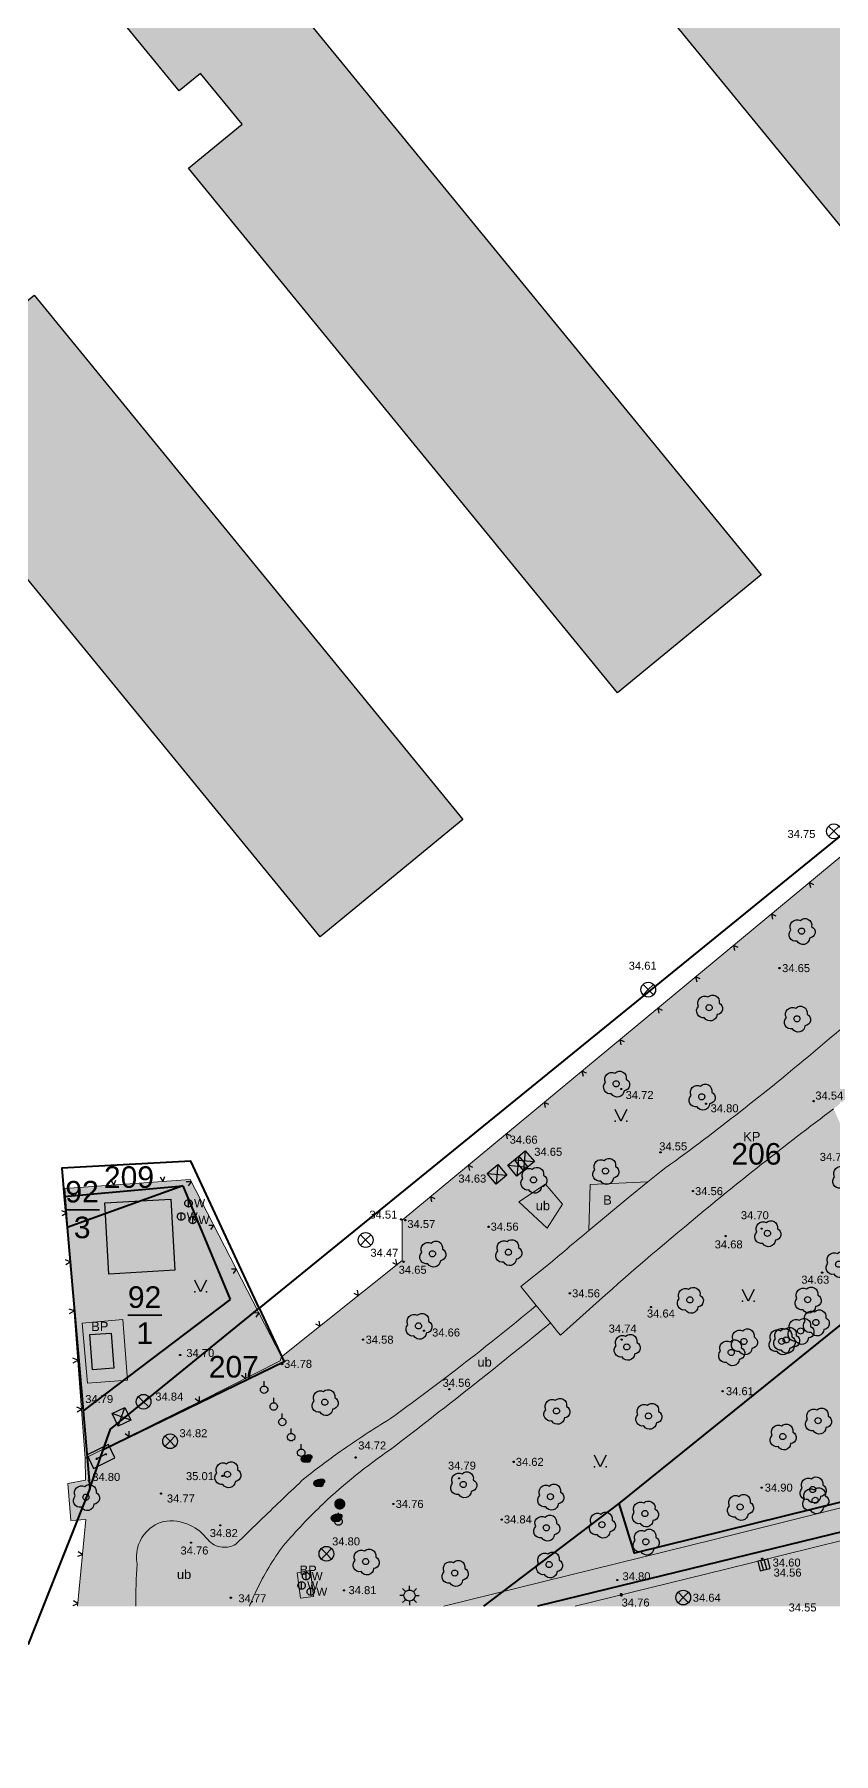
# Model space of a CAD drawing. Header units: metres. Extents: x 363857 to 365179, y 5807840 to 5809004.
# Drawn here: x 364533.6 to 364598.6, y 5807988 to 5808127.7 of the extents above; entities that cross this region are included whole.
import ezdxf

# ---------------------------------------------------------------- set-up
doc = ezdxf.new("R2010")
doc.units = ezdxf.units.M
doc.header["$LTSCALE"] = 0.5
doc.linetypes.add('LF11.26', pattern=[0])
doc.layers.get('0').update_dxf_attribs({"color": 1, "linetype": 'CONTINUOUS'})
for name, color, linetype in [('Flurstücksgrenze', 5, 'CONTINUOUS'), ('Stk.Abwasserentsorgung', 1, 'CONTINUOUS'), ('Stk.Befestigungsarten', 1, 'CONTINUOUS'), ('Stk.Beleuchtung', 1, 'CONTINUOUS'), ('Stk.Bordsteine', 1, 'CONTINUOUS'), ('Stk.Bäume', 1, 'CONTINUOUS'), ('Stk.Einfriedungen', 1, 'CONTINUOUS'), ('Stk.Gebäude', 202, 'CONTINUOUS'), ('Stk.Geländehöhen', 1, 'CONTINUOUS'), ('Stk.Grünflächen', 1, 'CONTINUOUS'), ('Stk.Stadtmöbel', 1, 'CONTINUOUS'), ('Stk.Stromversorgung', 1, 'CONTINUOUS'), ('Stk.Topografie allgemein', 1, 'CONTINUOUS'), ('Stk.Ver- und Entsorgungsanlagen allgemein', 1, 'CONTINUOUS'), ('Stk.Wasserversorgung', 1, 'CONTINUOUS')]:
    doc.layers.add(name, color=color, linetype=linetype)
doc.styles.add('Arial', font='Arial.ttf')
doc.styles.add('TA  11.0401.0000', font='Arial.ttf')

# ---------------------------------------------------------------- blocks, each defined once
blk = doc.blocks.new('S11..378')
at = {"color": 0, "lineweight": -2}
blk.add_lwpolyline([(-0.025, 0.05), (0, 0), (0.025, 0.05)], dxfattribs=at)
blk = doc.blocks.new('S11..60')
at = {"color": 0, "lineweight": -2}
for points in [[(0.165, 0.075, -0.7675055), (0.13, -0.115, -0.7475991), (-0.075, -0.165, -0.7388858), (-0.175, 0.02, -0.7315501), (-0.02, 0.175, -0.7388858)], [(0.0433, -0.025, -0.5773503), (-0.0433, -0.025, -0.5773503), (0, 0.05, -0.5773503)]]:
    blk.add_lwpolyline(points, format="xyb", close=True, dxfattribs=at)
blk = doc.blocks.new('Geländehöhe')
at = {"color": 0, "lineweight": -2}
for points in [[(0.0087, -0.005, -0.5773503), (-0.0087, -0.005, -0.5773503), (0, 0.01, -0.5773503)], [(0.0043, -0.0025, -0.5773503), (-0.0043, -0.0025, -0.5773503), (0, 0.005, -0.5773503)]]:
    blk.add_lwpolyline(points, format="xyb", close=True, dxfattribs=at)
blk = doc.blocks.new('S11..146', base_point=(0, 0.25))
at = {"color": 0, "lineweight": -2}
blk.add_lwpolyline([(0.05, 0.35), (0, 0.25), (-0.05, 0.35)], dxfattribs=at)
for p in [(-0.05, 0.25), (0.05, 0.25)]:
    blk.add_point(p, dxfattribs=at)
blk = doc.blocks.new('S11..36')
at = {"color": 0, "lineweight": -2}
blk.add_lwpolyline([(0.065, -0.0375, -0.5773503), (-0.065, -0.0375, -0.5773503), (0, 0.075, -0.5773503)], format="xyb", close=True, dxfattribs=at)
for points in [[(-0.05, 0.05), (0, 0), (-0.05, -0.05)], [(0.05, -0.05), (0, 0), (0.05, 0.05)]]:
    blk.add_lwpolyline(points, dxfattribs=at)
blk = doc.blocks.new('S11..37')
at = {"color": 0, "lineweight": -2}
for points in [[(-0.06, 0.06), (0.06, 0.06), (0.06, -0.06), (-0.06, -0.06), (-0.06, 0.06), (0.06, -0.06)], [(0.06, 0.06), (-0.06, -0.06)]]:
    blk.add_lwpolyline(points, dxfattribs=at)
blk = doc.blocks.new('Wasserschieber')
at = {"color": 0, "lineweight": -2}
blk.add_lwpolyline([(0.0346, -0.02, -0.5773503), (-0.0346, -0.02, -0.5773503), (0, 0.04, -0.5773503)], format="xyb", close=True, dxfattribs=at)
blk.add_lwpolyline([(0, -0.04), (0, 0.04)], dxfattribs=at)
at = {"color": 0, "lineweight": -2, "insert": (0.0605, -0.0445), "char_height": 0.09, "attachment_point": 7, "line_spacing_factor": 0.84, "style": 'Arial'}
blk.add_mtext('W', dxfattribs=at)
blk = doc.blocks.new('S11..321', base_point=(0, -0.05))
at = {"color": 0, "lineweight": -2}
for points in [[(0, -0.05), (-0.05, -0.05), (-0.05, 0.05)], [(0.05, 0.05), (-0.05, 0.05)], [(-0.0175, 0.05), (-0.0175, -0.05)], [(0, -0.05), (0.05, -0.05), (0.05, 0.05)], [(0.0175, 0.05), (0.0175, -0.05)]]:
    blk.add_lwpolyline(points, dxfattribs=at)
blk = doc.blocks.new('S11..19')
at = {"color": 0, "lineweight": -2}
blk.add_lwpolyline([(0.065, -0.0375, -0.5773503), (-0.065, -0.0375, -0.5773503), (0, 0.075, -0.5773503)], format="xyb", close=True, dxfattribs=at)
blk.add_lwpolyline([(0, 0.075), (0, 0.175)], dxfattribs=at)
blk = doc.blocks.new('Findling unmaßstäblich')
at = {"lineweight": -2}
blk.add_hatch(color=0, dxfattribs=at).paths.add_polyline_path([(-0.125, 0.15), (-0.0139, 0.1965), (0.1053, 0.2135), (0.225, 0.2), (0.2569, 0.185), (0.2831, 0.1613), (0.3013, 0.131), (0.3098, 0.0968), (0.308, 0.0615), (0.2961, 0.0283), (0.275, 0), (0.2631, -0.0607), (0.234, -0.1152), (0.1902, -0.159), (0.1357, -0.1881), (0.075, -0.2), (-0.125, -0.2), (-0.1723, -0.1849), (-0.2136, -0.1574), (-0.2456, -0.1194), (-0.2659, -0.0741), (-0.2728, -0.025), (-0.2659, 0.0241), (-0.2456, 0.0694), (-0.2136, 0.1074), (-0.1723, 0.1349)], flags=0)
at = {"color": 0, "lineweight": -2}
for points in [[(0.075, -0.2), (-0.125, -0.2, -0.8446523), (-0.125, 0.15)], [(-0.125, 0.15, -0.193013), (0.225, 0.2, -0.5681055), (0.275, 0)], [(0.075, -0.2, 0.3871993), (0.275, 0)]]:
    blk.add_lwpolyline(points, format="xyb", dxfattribs=at)
blk = doc.blocks.new('S11..52')
at = {"lineweight": -2}
blk.add_hatch(color=0, dxfattribs=at).paths.add_polyline_path([(0.4, 0), (0.39, -0.089), (0.3604, -0.1736), (0.3127, -0.2494), (0.2494, -0.3127), (0.1736, -0.3604), (0.089, -0.39), (0, -0.4), (-0.089, -0.39), (-0.1736, -0.3604), (-0.2494, -0.3127), (-0.3127, -0.2494), (-0.3604, -0.1736), (-0.39, -0.089), (-0.4, 0), (-0.39, 0.089), (-0.3604, 0.1736), (-0.3127, 0.2494), (-0.2494, 0.3127), (-0.1736, 0.3604), (-0.089, 0.39), (0, 0.4), (0.089, 0.39), (0.1736, 0.3604), (0.2494, 0.3127), (0.3127, 0.2494), (0.3604, 0.1736), (0.39, 0.089)], flags=0)
blk = doc.blocks.new('S11..124')
at = {"color": 0, "lineweight": -2}
for points in [[(-0.1, 0), (-0.175, 0)], [(-0.075, 0.075), (-0.125, 0.125)], [(0, 0.1), (0, 0.175)], [(0.075, 0.075), (0.125, 0.125)], [(0.1, 0), (0.175, 0)], [(-0.075, -0.075), (-0.125, -0.125)], [(0, -0.1), (0, -0.175)], [(0.075, -0.075), (0.125, -0.125)]]:
    blk.add_lwpolyline(points, dxfattribs=at)
blk.add_lwpolyline([(0.0866, -0.05, -0.5773503), (-0.0866, -0.05, -0.5773503), (0, 0.1, -0.5773503)], format="xyb", close=True, dxfattribs=at)
blk = doc.blocks.new('S11..158')
at = {"color": 0, "lineweight": -2}
blk.add_lwpolyline([(-0.4, 0.25), (-0.4, -0.25), (0.4, -0.25), (0.4, 0.25)], close=True, dxfattribs=at)
for points in [[(-0.15, 0.025), (-0.2, 0)], [(0.2, 0), (-0.2, 0), (-0.15, -0.025)], [(0.15, 0.025), (0.2, 0), (0.15, -0.025)]]:
    blk.add_lwpolyline(points, dxfattribs=at)

msp = doc.modelspace()

# ---------------------------------------------------------------- hatches: boundary and pattern name
at = {"layer": 'Stk.Befestigungsarten', "lineweight": 18, "true_color": 0xfcddb3}
msp.add_hatch(color=41, dxfattribs=at).paths.add_polyline_path([(364583.4615, 5808034.4859, -0.00079865), (364584.536, 5808035.355, 0.01763696), (364596.508, 5808044.665, 0.01386899), (364605.4437, 5808052.5652), (364608.7263, 5808048.3661, 0.00181937), (364601.796, 5808042.966, 0.00085362), (364598.558, 5808040.415, 0.01236172), (364586.961, 5808031.255, 0.00941388), (364578.441, 5808023.901), (364576.3531, 5808022.0113), (364576.146, 5808022.265), (364575.5362, 5808023.0118), (364574.3833, 5808024.4239), (364573.112, 5808025.981), (364575.52, 5808027.883, -0.00237547), (364578.6617, 5808030.5336, -0.00359322)], flags=0)
at = {"layer": 'Stk.Befestigungsarten', "lineweight": 18, "true_color": 0xcccccc}
msp.add_hatch(color=254, dxfattribs=at).paths.add_polyline_path([(364583.4615, 5808034.4859, 0.00359322), (364578.6617, 5808030.5336), (364578.77, 5808034.271)], flags=0)
at = {"layer": 'Stk.Befestigungsarten', "lineweight": 18, "true_color": 0xdcbe9c}
for points in [[(364575.143, 5808034.28), (364576.52, 5808032.666), (364575.277, 5808030.712), (364572.954, 5808032.846)], [(364574.3833, 5808024.4239), (364575.5362, 5808023.0118, -0.00340057), (364569.522, 5808018.182, -0.00391245), (364562.522, 5808012.727, 0.03976171), (364557.062, 5808008.335, 0.02661118), (364553.826, 5808004.935), (364549.951, 5808005.041, -0.00232176), (364552.125, 5808007.156, -0.00357958), (364555.515, 5808010.377, -0.01309657), (364558.434, 5808012.561, -0.0176385), (364562.538, 5808015.255, 0.00710432), (364567.799, 5808019.176, 0.00911678)], [(364541.8301, 5808000, -0.02326827), (364541.933, 5808003.459, -0.21624906), (364542.493, 5808005.838, -0.16368978), (364544.061, 5808006.886, -0.14880501), (364546.212, 5808006.597, -0.12793207), (364547.667, 5808005.412, 0.18997373), (364548.849, 5808004.801, 0.15936433), (364549.951, 5808005.041), (364553.826, 5808004.935, 0.04859415), (364551.615, 5808001.265, 0.01563696), (364551.0594, 5808000)]]:
    msp.add_hatch(color=31, dxfattribs=at).paths.add_polyline_path(points, flags=0)
at = {"layer": 'Stk.Befestigungsarten', "lineweight": 18, "true_color": 0xcdcfbc}
for points in [[(364537.4512, 5808023.0085), (364540.7556, 5808023.3066), (364541.1534, 5808018.377), (364537.8924, 5808018.1131)], [(364566.8577, 5808000), (364588.952, 5808005.452), (364611.297, 5808011.022), (364642.845, 5808018.721), (364647.0146, 5808019.6594), (364672.248, 5808023.323), (364599.344, 5808005.375), (364589.672, 5808002.977), (364577.5356, 5808000)], [(364554.943, 5808002.73), (364556.032, 5808002.894), (364556.268, 5808000.784), (364555.223, 5808000.653)]]:
    msp.add_hatch(color=9, dxfattribs=at).paths.add_polyline_path(points, flags=0)
at = {"layer": 'Stk.Befestigungsarten', "lineweight": 18}
msp.add_hatch(color=9, dxfattribs=at).paths.add_polyline_path([(364577.5356, 5808000), (364589.672, 5808002.977), (364599.344, 5808005.375), (364672.248, 5808023.323), (364660.123, 5808014.155), (364611.27, 5808002.147), (364607.9626, 5808001.3243), (364602.5797, 5808000)], flags=0)
at = {"layer": 'Stk.Gebäude', "lineweight": 18, "true_color": 0xffffff}
for points in [[(364587.178, 5808150.456), (364622.075, 5808107.893), (364610.428, 5808098.36), (364572.106, 5808145.096), (364569.525, 5808142.944), (364561.013, 5808153.352), (364572.646, 5808162.877), (364581.134, 5808152.493), (364579.326, 5808150.997), (364582.744, 5808146.858)], [(364548.444, 5808143.053), (364556.992, 5808132.63), (364554.402, 5808130.475), (364592.653, 5808083.776), (364580.993, 5808074.21), (364546.092, 5808116.816), (364550.458, 5808120.386), (364547.087, 5808124.501), (364545.356, 5808123.088), (364536.805, 5808133.522)], [(364519.001, 5808118.95), (364527.557, 5808108.508), (364525.808, 5808107.084), (364529.2, 5808102.94), (364533.55, 5808106.5), (364568.421, 5808063.92), (364556.798, 5808054.389), (364518.52, 5808101.105), (364515.898, 5808098.932), (364507.344, 5808109.418)], [(364539.309, 5808032.765), (364544.659, 5808033.061), (364544.998, 5808027.302), (364539.613, 5808026.987)], [(364538.301, 5808019.21), (364538.082, 5808022.064), (364539.808, 5808022.181), (364540.026, 5808019.342)]]:
    msp.add_hatch(color=7, dxfattribs=at).paths.add_polyline_path(points, flags=0)
at = {"layer": 'Stk.Gebäude', "lineweight": 18, "true_color": 0xb3b3b3}
for points in [[(364587.178, 5808150.456), (364622.075, 5808107.893), (364610.428, 5808098.36), (364572.106, 5808145.096), (364569.525, 5808142.944), (364561.013, 5808153.352), (364572.646, 5808162.877), (364581.134, 5808152.493), (364579.326, 5808150.997), (364582.744, 5808146.858)], [(364548.444, 5808143.053), (364556.992, 5808132.63), (364554.402, 5808130.475), (364592.653, 5808083.776), (364580.993, 5808074.21), (364546.092, 5808116.816), (364550.458, 5808120.386), (364547.087, 5808124.501), (364545.356, 5808123.088), (364536.805, 5808133.522)], [(364519.001, 5808118.95), (364527.557, 5808108.508), (364525.808, 5808107.084), (364529.2, 5808102.94), (364533.55, 5808106.5), (364568.421, 5808063.92), (364556.798, 5808054.389), (364518.52, 5808101.105), (364515.898, 5808098.932), (364507.344, 5808109.418)]]:
    msp.add_hatch(color=253, dxfattribs=at).paths.add_polyline_path(points, flags=0)
at = {"layer": 'Stk.Gebäude', "lineweight": 18, "true_color": 0xcccccc}
for points in [[(364539.309, 5808032.765), (364544.659, 5808033.061), (364544.998, 5808027.302), (364539.613, 5808026.987)], [(364538.301, 5808019.21), (364538.082, 5808022.064), (364539.808, 5808022.181), (364540.026, 5808019.342)]]:
    msp.add_hatch(color=254, dxfattribs=at).paths.add_polyline_path(points, flags=0)
at = {"layer": 'Stk.Grünflächen', "lineweight": 18, "true_color": 0xe0ffd9}
h = msp.add_hatch(color=254, dxfattribs=at)
h.paths.add_polyline_path([(364611.9768, 5808071.5404), (364612.4692, 5808058.0105, 0.00590416), (364609.425, 5808055.727, 0.00424266), (364607.2712, 5808054.042, 0.00364534), (364605.4437, 5808052.5652, -0.01386899), (364596.508, 5808044.665, -0.01763696), (364584.536, 5808035.355, 0.00079865), (364583.4615, 5808034.4859), (364578.77, 5808034.271), (364578.6617, 5808030.5336, 0.00237547), (364575.52, 5808027.883), (364573.112, 5808025.981), (364574.3833, 5808024.4239, -0.00911678), (364567.799, 5808019.176, -0.00710432), (364562.538, 5808015.255, 0.0176385), (364558.434, 5808012.561, 0.01309657), (364555.515, 5808010.377, 0.00357958), (364552.125, 5808007.156, 0.00232176), (364549.951, 5808005.041, -0.15936433), (364548.849, 5808004.801, -0.18997373), (364547.667, 5808005.412, 0.12793207), (364546.212, 5808006.597, 0.14880501), (364544.061, 5808006.886, 0.16368978), (364542.493, 5808005.838, 0.21624906), (364541.933, 5808003.459, 0.02326827), (364541.8301, 5808000), (364537.091, 5808000), (364537.7544, 5808007.0577), (364536.53, 5808006.965), (364536.292, 5808009.97), (364537.72, 5808010.254), (364537.701, 5808012.021), (364543.406, 5808014.84), (364547.187, 5808016.711), (364553.551, 5808019.928), (364553.677, 5808020.269), (364563.481, 5808028.084), (364563.481, 5808031.373)], flags=0)
h.paths.add_polyline_path([(364575.143, 5808034.28), (364572.954, 5808032.846), (364575.277, 5808030.712), (364576.52, 5808032.666)], flags=0)
msp.add_hatch(color=254, dxfattribs=at).paths.add_polyline_path([(364611.297, 5808011.022), (364588.952, 5808005.452), (364576.3531, 5808022.0113), (364578.441, 5808023.901, -0.00941388), (364586.961, 5808031.255, -0.01236172), (364598.558, 5808040.415)], flags=0)
h = msp.add_hatch(color=254, dxfattribs=at)
h.paths.add_polyline_path([(364553.677, 5808020.269), (364553.551, 5808019.928), (364547.187, 5808016.711), (364543.406, 5808014.84), (364537.701, 5808012.021), (364536.043, 5808033.924), (364546.241, 5808034.676)], flags=0)
h.paths.add_polyline_path([(364537.4512, 5808023.0085), (364537.8924, 5808018.1131), (364541.1534, 5808018.377), (364540.7556, 5808023.3066)], flags=0)
h = msp.add_hatch(color=254, dxfattribs=at)
h.paths.add_polyline_path([(364551.0594, 5808000, -0.01563696), (364551.615, 5808001.265, -0.04859415), (364553.826, 5808004.935, -0.02661118), (364557.062, 5808008.335, -0.03976171), (364562.522, 5808012.727, 0.00391245), (364569.522, 5808018.182, 0.00340057), (364575.5362, 5808023.0118), (364576.146, 5808022.265), (364576.3531, 5808022.0113), (364588.952, 5808005.452), (364566.8577, 5808000)], flags=0)
h.paths.add_polyline_path([(364554.943, 5808002.73), (364555.223, 5808000.653), (364556.268, 5808000.784), (364556.032, 5808002.894)], flags=0)

# ---------------------------------------------------------------- linework, layer by layer
at = {"layer": 'Flurstücksgrenze', "color": 7, "linetype": 'Continuous', "lineweight": 40}
for p, q in [((364536.005, 5808033.297), (364545.644, 5808034.163)), ((364545.644, 5808034.163), (364536.226, 5808030.777)), ((364545.644, 5808034.163), (364549.486, 5808024.925)), ((364705.966, 5808032.166), (364574.4704, 5808000)), ((364549.486, 5808024.925), (364537.535, 5808015.867)), ((364538.088, 5808009.562), (364539.172, 5808012.701)), ((364570.1134, 5808000), (364581.112, 5808008.355))]:
    msp.add_line(p, q, dxfattribs=at)
at = {"layer": 'Flurstücksgrenze', "color": 7, "linetype": 'Continuous', "lineweight": 35}
for p, q in [((364536.0885, 5808032.201), (364538.8535, 5808032.201)), ((364541.1745, 5808023.638), (364543.9395, 5808023.638))]:
    msp.add_line(p, q, dxfattribs=at)
at = {"layer": 'Flurstücksgrenze', "color": 7, "linetype": 'Continuous', "lineweight": 40}
for points in [[(364749.422, 5808182.229), (364672.155, 5808121.079), (364631.169, 5808088.601), (364594.408, 5808058.752), (364551.849, 5808024.208), (364546.292, 5808036.157), (364535.804, 5808035.578), (364536.005, 5808033.297), (364536.226, 5808030.777), (364537.535, 5808015.867), (364538.088, 5808009.562), (364533.062, 5807996.915), (364515.592, 5807991.657), (364497.124, 5807988.278), (364477.474, 5807988.032), (364452.528, 5807989.749), (364414.27, 5807996.344), (364414.3913, 5808000)], [(364749.422, 5808182.229), (364672.155, 5808121.079), (364631.169, 5808088.601), (364594.408, 5808058.752), (364551.849, 5808024.208), (364546.292, 5808036.157), (364535.804, 5808035.578), (364536.005, 5808033.297), (364536.226, 5808030.777), (364537.535, 5808015.867), (364538.088, 5808009.562), (364534.288, 5808000)]]:
    msp.add_lwpolyline(points, dxfattribs=at)
for points in [[(364581.112, 5808008.355), (364613.581, 5808034.508), (364651.922, 5808065.332), (364692.09, 5808097.828), (364693.697, 5808099.099), (364705.494, 5808034.715), (364582.364, 5808004.307), (364581.112, 5808008.355)], [(364539.172, 5808012.701), (364539.756, 5808014.393), (364551.849, 5808024.208), (364553.878, 5808019.844), (364539.172, 5808012.701)]]:
    msp.add_lwpolyline(points, close=True, dxfattribs=at)
at = {"layer": 'Stk.Bordsteine', "color": 7, "linetype": 'Continuous', "lineweight": 18}
for q in [(364599.344, 5808005.375, 34.57), (364577.5356, 5808000)]:
    msp.add_line((364589.672, 5808002.977, 34.587), q, dxfattribs=at)
at = {"layer": 'Stk.Einfriedungen', "color": 7, "linetype": 'LF11.26', "lineweight": 18}
for p, q in [((364611.9768, 5808071.5404, 34.809), (364563.481, 5808031.373)), ((364536.043, 5808033.924, 34.818), (364546.241, 5808034.676, 34.612)), ((364553.677, 5808020.269), (364546.241, 5808034.676, 34.612)), ((364537.701, 5808012.021, 34.738), (364536.043, 5808033.924, 34.818)), ((364563.481, 5808028.084), (364563.481, 5808031.373)), ((364553.677, 5808020.269), (364563.481, 5808028.084)), ((364547.187, 5808016.711, 34.688), (364553.551, 5808019.928, 34.78)), ((364553.551, 5808019.928, 34.78), (364553.677, 5808020.269)), ((364543.406, 5808014.84, 34.744), (364547.187, 5808016.711, 34.688)), ((364537.701, 5808012.021, 34.738), (364543.406, 5808014.84, 34.744)), ((364537.72, 5808010.254, 34.788), (364537.701, 5808012.021, 34.738)), ((364536.292, 5808009.97, 34.785), (364537.72, 5808010.254, 34.788)), ((364536.53, 5808006.965, 34.727), (364536.292, 5808009.97, 34.785)), ((364537.7544, 5808007.0577), (364536.53, 5808006.965, 34.727)), ((364537.091, 5808000), (364537.7544, 5808007.0577))]:
    msp.add_line(p, q, dxfattribs=at)
at = {"layer": 'Stk.Gebäude', "color": 7, "linetype": 'Continuous', "lineweight": 25}
for points in [[(364587.178, 5808150.456), (364622.075, 5808107.893), (364610.428, 5808098.36), (364572.106, 5808145.096), (364569.525, 5808142.944), (364561.013, 5808153.352), (364572.646, 5808162.877), (364581.134, 5808152.493), (364579.326, 5808150.997), (364582.744, 5808146.858), (364587.178, 5808150.456)], [(364548.444, 5808143.053), (364556.992, 5808132.63), (364554.402, 5808130.475), (364592.653, 5808083.776), (364580.993, 5808074.21), (364546.092, 5808116.816), (364550.458, 5808120.386), (364547.087, 5808124.501), (364545.356, 5808123.088), (364536.805, 5808133.522), (364548.444, 5808143.053)], [(364519.001, 5808118.95), (364527.557, 5808108.508), (364525.808, 5808107.084), (364529.2, 5808102.94), (364533.55, 5808106.5), (364568.421, 5808063.92), (364556.798, 5808054.389), (364518.52, 5808101.105), (364515.898, 5808098.932), (364507.344, 5808109.418), (364519.001, 5808118.95)], [(364539.309, 5808032.765), (364544.659, 5808033.061), (364544.998, 5808027.302), (364539.613, 5808026.987), (364539.309, 5808032.765)], [(364538.301, 5808019.21), (364538.082, 5808022.064), (364539.808, 5808022.181), (364540.026, 5808019.342), (364538.301, 5808019.21)]]:
    msp.add_lwpolyline(points, close=True, dxfattribs=at)
at = {"layer": 'Stk.Topografie allgemein', "color": 7, "linetype": 'Continuous', "lineweight": 9}
for p, q in [((364575.52, 5808027.883, 34.425), (364573.112, 5808025.981, 34.415)), ((364573.112, 5808025.981, 34.415), (364574.3833, 5808024.4239, 34.544)), ((364574.3833, 5808024.4239, 34.544), (364575.5362, 5808023.0118, 34.557)), ((364576.3531, 5808022.0113, 34.563), (364578.441, 5808023.901, 34.564)), ((364575.5362, 5808023.0118, 34.557), (364576.146, 5808022.265, 34.538)), ((364576.146, 5808022.265, 34.538), (364576.3531, 5808022.0113, 34.563))]:
    msp.add_line(p, q, dxfattribs=at)
at = {"layer": 'Stk.Topografie allgemein', "color": 7, "linetype": 'Continuous', "lineweight": 18}
for p, q in [((364588.952, 5808005.452, 34.774), (364611.297, 5808011.022, 34.686)), ((364566.8577, 5808000), (364588.952, 5808005.452, 34.774))]:
    msp.add_line(p, q, dxfattribs=at)
at = {"layer": 'Stk.Topografie allgemein', "color": 7, "linetype": 'Continuous', "lineweight": 9}
for points in [[(364583.4615, 5808034.4859, 34.475), (364581.8553, 5808033.1761, 34.47), (364580.2553, 5808031.8587, 34.465), (364578.6617, 5808030.5336, 34.46), (364578.77, 5808034.271, 34.505), (364583.4615, 5808034.4859, 34.475)], [(364575.143, 5808034.28, 34.551), (364576.52, 5808032.666, 34.541), (364575.277, 5808030.712, 34.525), (364572.954, 5808032.846, 34.609), (364575.143, 5808034.28, 34.551)], [(364537.4512, 5808023.0085, 34.687), (364540.7556, 5808023.3066, 34.73), (364541.1534, 5808018.377, 34.747), (364537.8924, 5808018.1131, 34.702), (364537.4512, 5808023.0085, 34.687)]]:
    msp.add_polyline3d(points, close=True, dxfattribs=at)
at = {"layer": 'Stk.Topografie allgemein', "color": 7, "linetype": 'Continuous', "lineweight": 18}
msp.add_polyline3d([(364554.943, 5808002.73, 34.744), (364556.032, 5808002.894, 34.784), (364556.268, 5808000.784, 34.782), (364555.223, 5808000.653, 34.768), (364554.943, 5808002.73, 34.744)], close=True, dxfattribs=at)
at = {"layer": 'Stk.Topografie allgemein', "color": 7, "linetype": 'Continuous', "lineweight": 9}
for centre, radius, start, end in [((364458.5956, 5808209.6575, 34.438), 215.0403, 309.891262, 313.069597), ((364458.5959, 5808209.6576, 34.48), 215.0403, 305.849508, 309.891183), ((364777.9805, 5807801.3363, 34.564), 298.9165, 126.8873, 129.720253), ((364856.05, 5807698.5735, 34.501), 432.5987, 128.875844, 129.058882), ((364856.0452, 5807698.5697, 34.442), 432.5987, 129.881561, 130.425977), ((364777.9805, 5807801.3363, 34.567), 298.9165, 129.720253, 131.877691), ((364427.1954, 5808202.3394, 34.52), 230.9073, 307.511301, 309.600655), ((364217.4607, 5808462.7379, 34.553), 567.0777, 308.37709, 309.156441), ((364427.1961, 5808202.3399, 34.551), 230.9073, 305.882918, 307.511082), ((364217.4605, 5808462.7378, 34.602), 567.0777, 307.480446, 308.377109), ((364598.6576, 5807955.7579, 34.664), 69.6027, 121.261194, 125.303221), ((364598.6576, 5807955.7579, 34.736), 69.6027, 125.303218, 128.30456), ((364587.3628, 5807976.2558, 34.694), 44.1273, 124.259085, 133.367), ((364778.7737, 5807772.0099, 34.78), 326.5935, 133.125453, 133.945829), ((364587.3628, 5807976.2558, 34.752), 44.1273, 133.367005, 139.464398), ((364544.8347, 5808004.0314, 34.772), 2.9576, 105.16491, 142.350068), ((364544.6617, 5808003.2077, 34.782), 3.727, 65.42018, 99.27535), ((364544.6617, 5808003.2077, 34.797), 3.727, 36.258785, 65.420253), ((364778.7737, 5807772.0099, 34.81), 326.5935, 133.945829, 134.477936), ((364544.8347, 5808004.0314, 34.775), 2.9576, 142.349619, 191.158685), ((364549.033, 5808006.6058, 34.805), 1.8142, 221.151581, 264.177639), ((364549.0331, 5808006.6058, 34.808), 1.8142, 264.176874, 300.395919), ((364571.5568, 5807991.752, 34.753), 22.0946, 143.368934, 154.49714), ((364579.0258, 5808000.625, 34.791), 37.2009, 175.630889, 180.962622), ((364571.5568, 5807991.752, 34.747), 22.0946, 154.497129, 158.080563)]:
    msp.add_arc(centre, radius, start, end, dxfattribs=at)

# ---------------------------------------------------------------- block references
at = {"layer": 'Stk.Abwasserentsorgung', "color": 7, "xscale": 8, "yscale": 8, "rotation": 193.925}
msp.add_blockref('S11..321', (364592.786, 5808003.759, 34.561), dxfattribs=at)
at = {"layer": 'Stk.Beleuchtung', "color": 7, "xscale": 4.5, "yscale": 4.5}
msp.add_blockref('S11..124', (364564.074, 5808000.87), dxfattribs=at)
at = {"layer": 'Stk.Bäume', "color": 7, "xscale": 4.95, "yscale": 4.95}
for p in [(364595.952, 5808054.842, 34.671), (364588.435, 5808048.628), (364595.578, 5808047.722), (364580.875, 5808042.442), (364587.831, 5808041.388), (364580.005, 5808035.355), (364599.501, 5808034.791), (364574.153, 5808034.637, 34.549), (364593.1744, 5808030.297, 34.643), (364565.938, 5808028.637, 34.594), (364572.112, 5808028.762), (364598.9627, 5808027.7842, 34.673), (364596.4438, 5808024.9079, 34.652), (364586.869, 5808024.888), (364564.805, 5808022.774), (364595.865, 5808022.362), (364597.113, 5808023.053), (364581.739, 5808021.066), (364591.266, 5808021.514), (364594.33, 5808021.521), (364594.699, 5808021.634), (364590.23, 5808020.621), (364557.181, 5808016.578), (364576.022, 5808015.867), (364583.501, 5808015.461), (364594.4191, 5808013.785, 34.911), (364597.2886, 5808015.0788, 35.051), (364549.272, 5808010.716), (364568.443, 5808009.897), (364537.768, 5808008.864), (364575.527, 5808008.903), (364596.856, 5808009.485, 35.06), (364597.063, 5808008.606, 35.1), (364583.215, 5808007.532, 34.888), (364590.954, 5808008.063, 35.068), (364575.199, 5808006.378, 34.813), (364579.72, 5808006.628, 34.918), (364583.281, 5808005.238, 34.909), (364560.508, 5808003.631), (364567.747, 5808002.699, 34.906), (364575.423, 5808003.387, 34.866)]:
    msp.add_blockref('S11..60', p, dxfattribs=at)
at = {"layer": 'Stk.Einfriedungen', "color": 7, "xscale": 7.5, "yscale": 7.5}
for p, rotation in [((364596.5741, 5808058.7828), 219.634), ((364593.4935, 5808056.2313), 219.634), ((364590.413, 5808053.6798), 219.634), ((364587.3324, 5808051.1283), 219.634), ((364584.2519, 5808048.5768), 219.634), ((364581.1713, 5808046.0253), 219.634), ((364578.0908, 5808043.4738), 219.634), ((364575.0102, 5808040.9222), 219.634), ((364571.9297, 5808038.3707), 219.634), ((364568.8491, 5808035.8192), 219.634), ((364540.0322, 5808034.2182, 34.737), 4.217), ((364544.0213, 5808034.5123, 34.657), 4.217), ((364546.3386, 5808034.4869), 117.3), ((364565.7686, 5808033.2677), 219.634), ((364536.1914, 5808031.9639, 34.811), 94.32900000000001), ((364548.1732, 5808030.9324), 117.3), ((364536.4933, 5808027.9754, 34.796), 94.32900000000001), ((364550.0078, 5808027.3779), 117.3), ((364563.0606, 5808027.7489), 38.559), ((364559.9327, 5808025.2556), 38.559), ((364536.7952, 5808023.9868, 34.782), 94.32900000000001), ((364551.8424, 5808023.8235), 117.3), ((364556.8049, 5808022.7623), 38.559), ((364537.0972, 5808019.9982, 34.767), 94.32900000000001), ((364550.7568, 5808018.5155, 34.74), 26.817), ((364537.3991, 5808016.0096, 34.753), 94.32900000000001), ((364546.9911, 5808016.614, 34.691), 26.328), ((364541.2871, 5808013.793, 34.742), 26.295), ((364537.4867, 5808004.2099), 84.62999999999998), ((364537.1124, 5808000.2274), 84.62999999999998)]:
    msp.add_blockref('S11..378', p, dxfattribs=dict(at, rotation=rotation))
at = {"layer": 'Stk.Geländehöhen', "color": 7, "xscale": 5, "yscale": 5}
for p in [(364594.158, 5808051.843, 34.65), (364581.287, 5808042.017, 34.72), (364588.182, 5808040.821, 34.795), (364596.926, 5808041.031, 34.541), (364584.481, 5808036.871, 34.552), (364587.114, 5808033.729, 34.559), (364563.393, 5808031.427, 34.512), (364563.735, 5808031.365, 34.573), (364570.5, 5808030.824, 34.563), (364592.707, 5808030.675, 34.698), (364589.774, 5808030.07, 34.679), (364563.594, 5808027.984, 34.653), (364597.624, 5808027.104, 34.628), (364577.11, 5808025.424, 34.561), (364583.708, 5808024.302, 34.641), (364565.243, 5808022.379, 34.655), (364545.4243, 5808020.409, 34.701), (364560.3, 5808021.665, 34.585), (364581.321, 5808021.662, 34.74), (364553.72, 5808019.676, 34.778), (364567.314, 5808017.633, 34.557), (364589.531, 5808017.468, 34.611), (364559.694, 5808012.088, 34.716), (364548.87, 5808010.592, 35.011), (364572.551, 5808011.732, 34.617), (364538.007, 5808010.225, 34.799), (364543.873, 5808009.157, 34.771), (364568.101, 5808010.394, 34.79), (364592.7, 5808009.633, 34.896), (364562.766, 5808008.312, 34.757), (364548.683, 5808006.575, 34.819), (364571.568, 5808007.043, 34.835), (364546.3115, 5808005.1677, 34.764), (364592.747, 5808003.871, 34.602), (364558.746, 5808001.287, 34.813), (364580.97, 5808002.129, 34.804), (364581.283, 5808000.992, 34.757), (364581.302, 5808000.869, 34.635), (364549.544, 5808000.695, 34.77)]:
    msp.add_blockref('Geländehöhe', p, dxfattribs=at)
at = {"layer": 'Stk.Grünflächen', "color": 7, "xscale": 9.53, "yscale": 9.53}
for p in [(364581.2585, 5808039.3988), (364547.0896, 5808025.5417), (364591.6162, 5808024.7879), (364579.5797, 5808011.3245)]:
    msp.add_blockref('S11..146', p, dxfattribs=at)
at = {"layer": 'Stk.Stadtmöbel', "color": 7, "xscale": 4, "yscale": 4}
for p in [(364552.251, 5808017.593, 34.675), (364553.031, 5808016.229, 34.736), (364553.729, 5808014.971, 34.718), (364554.449, 5808013.741, 34.726), (364555.266, 5808012.471, 34.695), (364558.298, 5808006.88, 34.726)]:
    msp.add_blockref('S11..19', p, dxfattribs=at)
at = {"layer": 'Stk.Stadtmöbel', "color": 252, "true_color": 0x919191, "xscale": 1.5, "yscale": 1.5}
for p in [(364555.678, 5808012, 34.683), (364556.705, 5808010.022, 34.639), (364558.114, 5808007.193, 34.754)]:
    msp.add_blockref('Findling unmaßstäblich', p, dxfattribs=at)
at = {"layer": 'Stk.Stromversorgung', "color": 7, "xscale": 2.42, "yscale": 2.42, "rotation": 26.295}
msp.add_blockref('S11..158', (364538.991, 5808012.176), dxfattribs=at)
at = {"layer": 'Stk.Topografie allgemein', "color": 7, "xscale": 1.13, "yscale": 1.13}
msp.add_blockref('S11..52', (364558.402, 5808008.307, 34.768), dxfattribs=at)
at = {"layer": 'Stk.Ver- und Entsorgungsanlagen allgemein', "color": 7, "xscale": 8, "yscale": 8}
for p in [(364598.579, 5808062.949, 34.751), (364583.485, 5808050.09, 34.606), (364560.508, 5808029.754, 34.466), (364542.449, 5808016.615, 34.843), (364544.605, 5808013.405, 34.815), (364557.316, 5808004.265, 34.8), (364586.331, 5808000.71, 34.644)]:
    msp.add_blockref('S11..36', p, dxfattribs=at)
at = {"layer": 'Stk.Ver- und Entsorgungsanlagen allgemein', "color": 7, "xscale": 9.6, "yscale": 9.6}
for p, rotation in [((364571.186, 5808035.087, 34.627), 39.634), ((364572.873, 5808035.755, 34.66), 39.634), ((364573.413, 5808036.197, 34.652), 39.634), ((364540.655, 5808015.387, 34.787), 205.941)]:
    msp.add_blockref('S11..37', p, dxfattribs=dict(at, rotation=rotation))
at = {"layer": 'Stk.Wasserversorgung', "color": 7, "xscale": 7.5, "yscale": 7.5}
for p in [(364546.104, 5808032.732, 34.559), (364545.505, 5808031.66, 34.55), (364546.45, 5808031.378, 34.558), (364555.667, 5808002.447), (364555.3, 5808001.689), (364556.044, 5808001.183)]:
    msp.add_blockref('Wasserschieber', p, dxfattribs=at)

# ---------------------------------------------------------------- texts
at = {"layer": 'Flurstücksgrenze', "color": 7, "lineweight": 35, "char_height": 1.75, "attachment_point": 7, "line_spacing_factor": 0.84, "style": 'TA  11.0401.0000'}
for s, insert in [('206', (364590.2392, 5808035.852)), ('209', (364539.2242, 5808033.964)), ('92', (364536.0885, 5808032.7785)), ('3', (364536.7798, 5808029.8735)), ('92', (364541.1745, 5808024.2155)), ('1', (364541.8658, 5808021.3105)), ('207', (364547.7502, 5808018.557))]:
    msp.add_mtext(s, dxfattribs=dict(at, insert=insert))
at = {"layer": 'Stk.Befestigungsarten', "color": 7, "lineweight": 18, "char_height": 0.75, "attachment_point": 7, "line_spacing_factor": 0.84, "style": 'TA  11.0401.0000'}
for s, insert in [('KP', (364591.2028, 5808037.777)), ('ub', (364574.333, 5808032.1604)), ('B', (364579.8225, 5808032.6292)), ('BP', (364538.1928, 5808022.3576)), ('ub', (364569.5969, 5808019.4586)), ('ub', (364545.1602, 5808002.2059)), ('BP', (364555.1337, 5808002.5617))]:
    msp.add_mtext(s, dxfattribs=dict(at, insert=insert))
at = {"layer": 'Stk.Geländehöhen', "color": 7, "lineweight": 18, "char_height": 0.65, "attachment_point": 7, "line_spacing_factor": 0.84, "style": 'TA  11.0401.0000'}
for s, insert in [('34.75', (364594.805, 5808062.4)), ('34.61', (364581.895, 5808051.7)), ('34.65', (364594.3677, 5808051.5022, 34.65)), ('34.72', (364581.6434, 5808041.1957, 34.72)), ('34.54', (364597.0692, 5808041.1533, 34.541)), ('34.80', (364588.5537, 5808040.1195, 34.795)), ('34.66', (364572.216, 5808037.5684, 34.66)), ('34.65', (364574.2174, 5808036.5836, 34.652)), ('34.55', (364584.3755, 5808037.0266, 34.552)), ('34.70', (364597.4294, 5808036.1705, 34.697)), ('34.63', (364568.0446, 5808034.4092, 34.627)), ('34.56', (364587.2883, 5808033.3871, 34.559)), ('34.51', (364560.8094, 5808031.4797, 34.512)), ('34.70', (364591.0158, 5808031.4324, 34.698)), ('34.57', (364563.8962, 5808030.7172, 34.573)), ('34.56', (364570.6689, 5808030.504, 34.563)), ('34.47', (364560.8933, 5808028.3833)), ('34.68', (364588.8856, 5808029.0633, 34.679)), ('34.65', (364563.193, 5808027.0011, 34.653)), ('34.63', (364595.9278, 5808026.1946, 34.628)), ('34.56', (364577.2893, 5808025.0872, 34.561)), ('34.64', (364583.3776, 5808023.4466, 34.641)), ('34.58', (364560.5019, 5808021.3242, 34.585)), ('34.66', (364565.9099, 5808021.9049, 34.655)), ('34.74', (364580.2662, 5808022.2236, 34.74)), ('34.70', (364545.927, 5808020.2373, 34.701)), ('34.78', (364553.8748, 5808019.3566, 34.778)), ('34.56', (364566.7643, 5808017.8181, 34.557)), ('34.61', (364589.7992, 5808017.1391, 34.611)), ('34.79', (364537.705, 5808016.5)), ('34.84', (364543.405, 5808016.7)), ('34.82', (364545.3679, 5808013.7225, 34.815)), ('34.72', (364559.903, 5808012.727, 34.716)), ('34.62', (364572.7107, 5808011.3977, 34.617)), ('34.80', (364538.2807, 5808010.1722, 34.799)), ('35.01', (364545.8978, 5808010.2392, 35.011)), ('34.79', (364567.1975, 5808011.0941, 34.79)), ('34.90', (364592.954, 5808009.3043, 34.896)), ('34.77', (364544.3445, 5808008.422, 34.771)), ('34.76', (364562.9454, 5808007.9782, 34.757)), ('34.84', (364571.7461, 5808006.7218, 34.835)), ('34.82', (364547.8339, 5808005.6118, 34.819)), ('34.80', (364557.7757, 5808004.9373, 34.8)), ('34.76', (364545.4495, 5808004.1973, 34.764)), ('34.60', (364593.5998, 5808003.2178, 34.602)), ('34.80', (364581.3918, 5808002.1052, 34.804)), ('34.56', (364593.6762, 5808002.4032, 34.561)), ('34.77', (364550.1572, 5808000.3148, 34.77)), ('34.81', (364559.1148, 5808000.9771, 34.813)), ('34.64', (364587.1036, 5808000.3626, 34.644)), ('34.76', (364581.3218, 5807999.971, 34.757)), ('34.55', (364594.8968, 5807999.5705, 34.553))]:
    msp.add_mtext(s, dxfattribs=dict(at, insert=insert))

doc.saveas('drawing.dxf')
